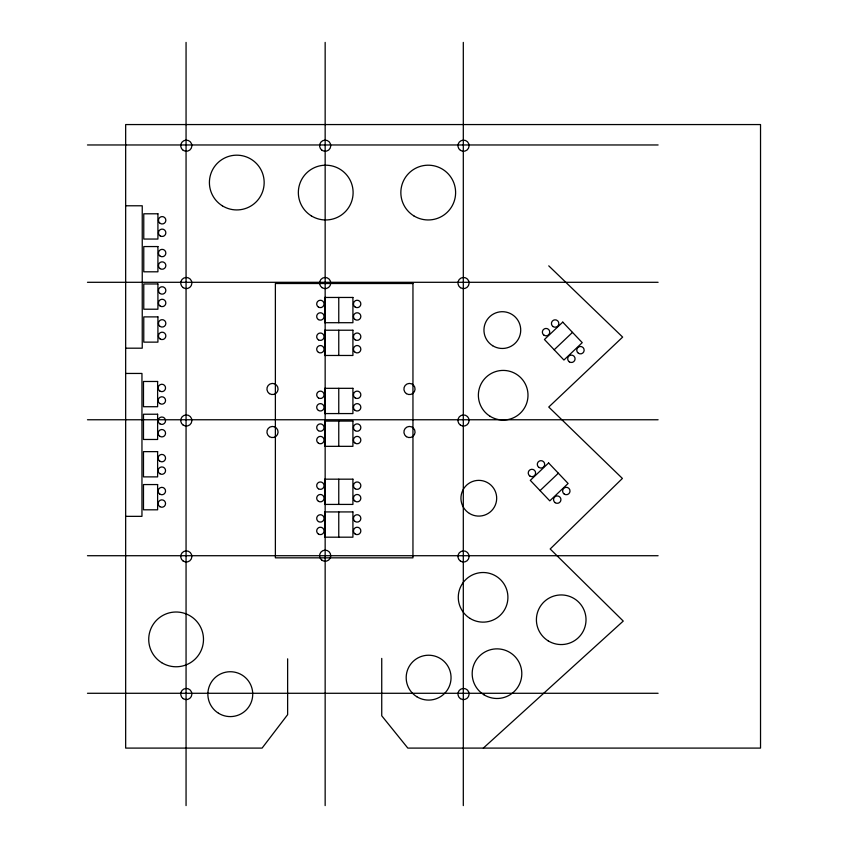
<?xml version="1.0" encoding="UTF-8"?>
<svg xmlns="http://www.w3.org/2000/svg" width="848" height="848" viewBox="0 0 848 848"><rect width="100%" height="100%" fill="white"/><g stroke="black" fill="none" stroke-linecap="round" stroke-linejoin="round"><path stroke-width="1.27" d="M554.189 349.768L572.495 332.384M540.049 490.61L558.355 473.216M483.328 748.095L623.248 621.075L550.172 548.985L622.4 478.442L548.751 407.04L622.644 337.101L548.751 265.848M87.471 144.966L658.101 144.966M125.663 205.778L142.241 205.778L142.241 348.189L125.663 348.189M87.471 282.299L658.101 282.299M125.663 373.449L141.955 373.449L141.955 516.347L125.663 516.347M87.471 419.76L658.101 419.76M87.471 555.716L658.101 555.716M87.471 693.282L658.101 693.282M463.305 42.4L463.305 805.6M381.738 658.408L381.738 715.776L407.824 748.095L760.529 748.095L760.529 124.561L125.663 124.561L125.663 748.095L262.096 748.095L287.631 714.652L287.631 658.832M338.765 297.457L338.765 322.706M338.765 330.222L338.765 355.471M338.765 388.32L338.765 413.57M338.765 421.074L338.765 446.334M338.765 479.173L338.765 504.422M338.765 511.927L338.765 537.187M325.155 42.4L325.155 805.6M186.062 42.4L186.062 805.6M562.754 322.123L544.437 339.507L563.931 360.029L582.237 342.645L562.754 322.123M548.614 462.955L530.297 480.35L549.79 500.871L568.096 483.477L548.614 462.955M157.919 213.791L143.768 213.791L143.768 239.051L157.919 239.051L157.919 213.791M157.919 246.556L143.768 246.556L143.768 271.805L157.919 271.805L157.919 246.556M412.955 283.508L275.377 283.508L275.377 557.836L412.955 557.836L412.955 283.508M157.919 283.963L143.768 283.963L143.768 309.213L157.919 309.213L157.919 283.963M352.916 297.457L324.614 297.457L324.614 322.706L352.916 322.706L352.916 297.457M157.919 316.887L143.768 316.887L143.768 342.136L157.919 342.136L157.919 316.887M352.916 330.222L324.614 330.222L324.614 355.471L352.916 355.471L352.916 330.222M157.622 381.473L143.482 381.473L143.482 406.722L157.622 406.722L157.622 381.473M352.916 388.32L324.614 388.32L324.614 413.57L352.916 413.57L352.916 388.32M157.622 414.227L143.482 414.227L143.482 439.476L157.622 439.476L157.622 414.227M352.916 421.074L324.614 421.074L324.614 446.334L352.916 446.334L352.916 421.074M157.622 451.634L143.482 451.634L143.482 476.883L157.622 476.883L157.622 451.634M352.916 479.173L324.614 479.173L324.614 504.422L352.916 504.422L352.916 479.173M157.622 484.558L143.482 484.558L143.482 509.807L157.622 509.807L157.622 484.558M352.916 511.927L324.614 511.927L324.614 537.187L352.916 537.187L352.916 511.927M483.932 694.766A24.804 24.804 0 0 0 521.796 674.436A24.804 24.804 0 0 0 485.257 651.815A24.804 24.804 0 0 0 483.932 694.766M469.4 513.432A17.882 17.882 0 0 0 496.674 498.783A17.882 17.882 0 0 0 470.354 482.48A17.882 17.882 0 0 0 469.4 513.432M548.158 640.844A24.804 24.804 0 0 0 586.01 620.524A24.804 24.804 0 0 0 549.483 597.893A24.804 24.804 0 0 0 548.158 640.844M470.036 618.415A24.804 24.804 0 0 0 507.899 598.084A24.804 24.804 0 0 0 471.371 575.463A24.804 24.804 0 0 0 470.036 618.415M490.123 416.315A24.804 24.804 0 0 0 527.986 395.995A24.804 24.804 0 0 0 491.458 373.364A24.804 24.804 0 0 0 490.123 416.315M492.656 345.719A18.391 18.391 0 0 0 520.714 330.656A18.391 18.391 0 0 0 493.631 313.887A18.391 18.391 0 0 0 492.656 345.719M555.186 502.694A3.689 3.689 0 0 0 560.931 499.875A3.689 3.689 0 0 0 555.62 496.313A3.689 3.689 0 0 0 555.186 502.694M564.259 494.077A3.689 3.689 0 0 0 570.004 491.257A3.689 3.689 0 0 0 564.683 487.695A3.689 3.689 0 0 0 564.259 494.077M529.894 476.057A3.689 3.689 0 0 0 535.607 473.173A3.689 3.689 0 0 0 530.254 469.675A3.689 3.689 0 0 0 529.894 476.057M538.968 467.439A3.689 3.689 0 0 0 544.681 464.556A3.689 3.689 0 0 0 539.328 461.058A3.689 3.689 0 0 0 538.968 467.439M553.108 326.607A3.689 3.689 0 0 0 558.821 323.713A3.689 3.689 0 0 0 553.468 320.215A3.689 3.689 0 0 0 553.108 326.607M544.034 335.225A3.689 3.689 0 0 0 549.748 332.331A3.689 3.689 0 0 0 544.395 328.833A3.689 3.689 0 0 0 544.034 335.225M578.4 353.245A3.689 3.689 0 0 0 584.145 350.425A3.689 3.689 0 0 0 578.824 346.864A3.689 3.689 0 0 0 578.4 353.245M569.326 361.863A3.689 3.689 0 0 0 575.071 359.043A3.689 3.689 0 0 0 569.761 355.482A3.689 3.689 0 0 0 569.326 361.863M416.813 696.727A22.43 22.43 0 0 0 451.041 678.347A22.43 22.43 0 0 0 418.011 657.889A22.43 22.43 0 0 0 416.813 696.727M218.487 713.232A22.43 22.43 0 0 0 252.725 694.851A22.43 22.43 0 0 0 219.696 674.393A22.43 22.43 0 0 0 218.487 713.232M161.692 662.67A27.38 27.38 0 0 0 203.478 640.24A27.38 27.38 0 0 0 163.155 615.266A27.38 27.38 0 0 0 161.692 662.67M318.445 488.798A3.689 3.689 0 0 0 324.074 485.766A3.689 3.689 0 0 0 318.636 482.395A3.689 3.689 0 0 0 318.445 488.798M318.445 501.306A3.689 3.689 0 0 0 324.074 498.274A3.689 3.689 0 0 0 318.636 494.914A3.689 3.689 0 0 0 318.445 501.306M318.445 534.07A3.689 3.689 0 0 0 324.074 531.039A3.689 3.689 0 0 0 318.636 527.668A3.689 3.689 0 0 0 318.445 534.07M318.445 521.552A3.689 3.689 0 0 0 324.074 518.52A3.689 3.689 0 0 0 318.636 515.16A3.689 3.689 0 0 0 318.445 521.552M355.174 488.777A3.689 3.689 0 0 0 360.845 485.809A3.689 3.689 0 0 0 355.439 482.385A3.689 3.689 0 0 0 355.174 488.777M355.174 501.285A3.689 3.689 0 0 0 360.845 498.317A3.689 3.689 0 0 0 355.439 494.893A3.689 3.689 0 0 0 355.174 501.285M355.174 534.039A3.689 3.689 0 0 0 360.845 531.081A3.689 3.689 0 0 0 355.439 527.657A3.689 3.689 0 0 0 355.174 534.039M355.174 521.531A3.689 3.689 0 0 0 360.845 518.563A3.689 3.689 0 0 0 355.439 515.139A3.689 3.689 0 0 0 355.174 521.531M355.174 430.678A3.689 3.689 0 0 0 360.845 427.71A3.689 3.689 0 0 0 355.439 424.286A3.689 3.689 0 0 0 355.174 430.678M355.174 443.197A3.689 3.689 0 0 0 360.845 440.229A3.689 3.689 0 0 0 355.439 436.805A3.689 3.689 0 0 0 355.174 443.197M355.174 410.432A3.689 3.689 0 0 0 360.845 407.464A3.689 3.689 0 0 0 355.439 404.04A3.689 3.689 0 0 0 355.174 410.432M355.174 397.924A3.689 3.689 0 0 0 360.845 394.956A3.689 3.689 0 0 0 355.439 391.532A3.689 3.689 0 0 0 355.174 397.924M318.445 430.699A3.689 3.689 0 0 0 324.074 427.668A3.689 3.689 0 0 0 318.636 424.307A3.689 3.689 0 0 0 318.445 430.699M318.445 443.218A3.689 3.689 0 0 0 324.074 440.186A3.689 3.689 0 0 0 318.636 436.826A3.689 3.689 0 0 0 318.445 443.218M318.445 410.453A3.689 3.689 0 0 0 324.074 407.422A3.689 3.689 0 0 0 318.636 404.061A3.689 3.689 0 0 0 318.445 410.453M318.445 397.945A3.689 3.689 0 0 0 324.074 394.914A3.689 3.689 0 0 0 318.636 391.553A3.689 3.689 0 0 0 318.445 397.945M318.445 307.082A3.689 3.689 0 0 0 324.074 304.05A3.689 3.689 0 0 0 318.636 300.69A3.689 3.689 0 0 0 318.445 307.082M318.445 319.601A3.689 3.689 0 0 0 324.074 316.569A3.689 3.689 0 0 0 318.636 313.198A3.689 3.689 0 0 0 318.445 319.601M318.445 352.355A3.689 3.689 0 0 0 324.074 349.323A3.689 3.689 0 0 0 318.636 345.963A3.689 3.689 0 0 0 318.445 352.355M318.445 339.847A3.689 3.689 0 0 0 324.074 336.815A3.689 3.689 0 0 0 318.636 333.444A3.689 3.689 0 0 0 318.445 339.847M355.174 307.061A3.689 3.689 0 0 0 360.845 304.093A3.689 3.689 0 0 0 355.439 300.669A3.689 3.689 0 0 0 355.174 307.061M355.174 319.569A3.689 3.689 0 0 0 360.845 316.611A3.689 3.689 0 0 0 355.439 313.177A3.689 3.689 0 0 0 355.174 319.569M355.174 352.333A3.689 3.689 0 0 0 360.845 349.365A3.689 3.689 0 0 0 355.439 345.942A3.689 3.689 0 0 0 355.174 352.333M355.174 339.815A3.689 3.689 0 0 0 360.845 336.857A3.689 3.689 0 0 0 355.439 333.423A3.689 3.689 0 0 0 355.174 339.815M269.431 436.656A5.565 5.565 0 0 0 278.059 432.353A5.565 5.565 0 0 0 270.014 427.032A5.565 5.565 0 0 0 269.431 436.656M406.404 436.656A5.565 5.565 0 0 0 415.043 432.353A5.565 5.565 0 0 0 406.998 427.032A5.565 5.565 0 0 0 406.404 436.656M406.404 393.642A5.565 5.565 0 0 0 415.043 389.338A5.565 5.565 0 0 0 406.998 384.006A5.565 5.565 0 0 0 406.404 393.642M269.431 393.642A5.565 5.565 0 0 0 278.059 389.338A5.565 5.565 0 0 0 270.014 384.006A5.565 5.565 0 0 0 269.431 393.642M322.092 560.358A5.565 5.565 0 0 0 330.731 556.055A5.565 5.565 0 0 0 322.685 550.734A5.565 5.565 0 0 0 322.092 560.358M460.443 698.667A5.565 5.565 0 0 0 469.082 694.364A5.565 5.565 0 0 0 461.036 689.032A5.565 5.565 0 0 0 460.443 698.667M183.232 698.667A5.565 5.565 0 0 0 191.86 694.364A5.565 5.565 0 0 0 183.815 689.032A5.565 5.565 0 0 0 183.232 698.667M183.232 561.1A5.565 5.565 0 0 0 191.86 556.797A5.565 5.565 0 0 0 183.815 551.465A5.565 5.565 0 0 0 183.232 561.1M460.443 561.1A5.565 5.565 0 0 0 469.082 556.797A5.565 5.565 0 0 0 461.036 551.465A5.565 5.565 0 0 0 460.443 561.1M460.443 425.145A5.565 5.565 0 0 0 469.082 420.841A5.565 5.565 0 0 0 461.036 415.509A5.565 5.565 0 0 0 460.443 425.145M183.232 425.145A5.565 5.565 0 0 0 191.86 420.841A5.565 5.565 0 0 0 183.815 415.509A5.565 5.565 0 0 0 183.232 425.145M183.232 287.684A5.565 5.565 0 0 0 191.86 283.38A5.565 5.565 0 0 0 183.815 278.049A5.565 5.565 0 0 0 183.232 287.684M322.092 287.684A5.565 5.565 0 0 0 330.731 283.38A5.565 5.565 0 0 0 322.685 278.049A5.565 5.565 0 0 0 322.092 287.684M460.443 287.684A5.565 5.565 0 0 0 469.082 283.38A5.565 5.565 0 0 0 461.036 278.049A5.565 5.565 0 0 0 460.443 287.684M460.443 150.35A5.565 5.565 0 0 0 469.082 146.047A5.565 5.565 0 0 0 461.036 140.715A5.565 5.565 0 0 0 460.443 150.35M322.092 150.35A5.565 5.565 0 0 0 330.731 146.047A5.565 5.565 0 0 0 322.685 140.715A5.565 5.565 0 0 0 322.092 150.35M183.232 150.35A5.565 5.565 0 0 0 191.86 146.047A5.565 5.565 0 0 0 183.815 140.715A5.565 5.565 0 0 0 183.232 150.35M413.813 215.858A27.38 27.38 0 0 0 455.599 193.429A27.38 27.38 0 0 0 415.276 168.455A27.38 27.38 0 0 0 413.813 215.858M311.311 215.858A27.38 27.38 0 0 0 353.097 193.429A27.38 27.38 0 0 0 312.774 168.455A27.38 27.38 0 0 0 311.311 215.858M222.367 205.831A27.38 27.38 0 0 0 264.152 183.401A27.38 27.38 0 0 0 223.84 158.428A27.38 27.38 0 0 0 222.367 205.831M159.88 494.161A3.689 3.689 0 0 0 165.551 491.193A3.689 3.689 0 0 0 160.145 487.77A3.689 3.689 0 0 0 159.88 494.161M159.88 506.669A3.689 3.689 0 0 0 165.551 503.701A3.689 3.689 0 0 0 160.145 500.278A3.689 3.689 0 0 0 159.88 506.669M159.88 473.746A3.689 3.689 0 0 0 165.551 470.788A3.689 3.689 0 0 0 160.145 467.354A3.689 3.689 0 0 0 159.88 473.746M159.88 461.238A3.689 3.689 0 0 0 165.551 458.27A3.689 3.689 0 0 0 160.145 454.846A3.689 3.689 0 0 0 159.88 461.238M159.88 423.83A3.689 3.689 0 0 0 165.551 420.862A3.689 3.689 0 0 0 160.145 417.439A3.689 3.689 0 0 0 159.88 423.83M159.88 436.338A3.689 3.689 0 0 0 165.551 433.381A3.689 3.689 0 0 0 160.145 429.947A3.689 3.689 0 0 0 159.88 436.338M159.88 403.584A3.689 3.689 0 0 0 165.551 400.616A3.689 3.689 0 0 0 160.145 397.193A3.689 3.689 0 0 0 159.88 403.584M159.88 391.066A3.689 3.689 0 0 0 165.551 388.108A3.689 3.689 0 0 0 160.145 384.674A3.689 3.689 0 0 0 159.88 391.066M160.177 326.48A3.689 3.689 0 0 0 165.848 323.523A3.689 3.689 0 0 0 160.442 320.088A3.689 3.689 0 0 0 160.177 326.48M160.177 338.999A3.689 3.689 0 0 0 165.848 336.031A3.689 3.689 0 0 0 160.442 332.607A3.689 3.689 0 0 0 160.177 338.999M160.177 306.075A3.689 3.689 0 0 0 165.848 303.107A3.689 3.689 0 0 0 160.442 299.683A3.689 3.689 0 0 0 160.177 306.075M160.177 293.567A3.689 3.689 0 0 0 165.848 290.599A3.689 3.689 0 0 0 160.442 287.175A3.689 3.689 0 0 0 160.177 293.567M160.177 256.16A3.689 3.689 0 0 0 165.848 253.192A3.689 3.689 0 0 0 160.442 249.768A3.689 3.689 0 0 0 160.177 256.16M160.177 268.668A3.689 3.689 0 0 0 165.848 265.7A3.689 3.689 0 0 0 160.442 262.276A3.689 3.689 0 0 0 160.177 268.668M160.177 235.914A3.689 3.689 0 0 0 165.848 232.946A3.689 3.689 0 0 0 160.442 229.522A3.689 3.689 0 0 0 160.177 235.914M160.177 223.395A3.689 3.689 0 0 0 165.848 220.427A3.689 3.689 0 0 0 160.442 217.003A3.689 3.689 0 0 0 160.177 223.395"/></g></svg>
